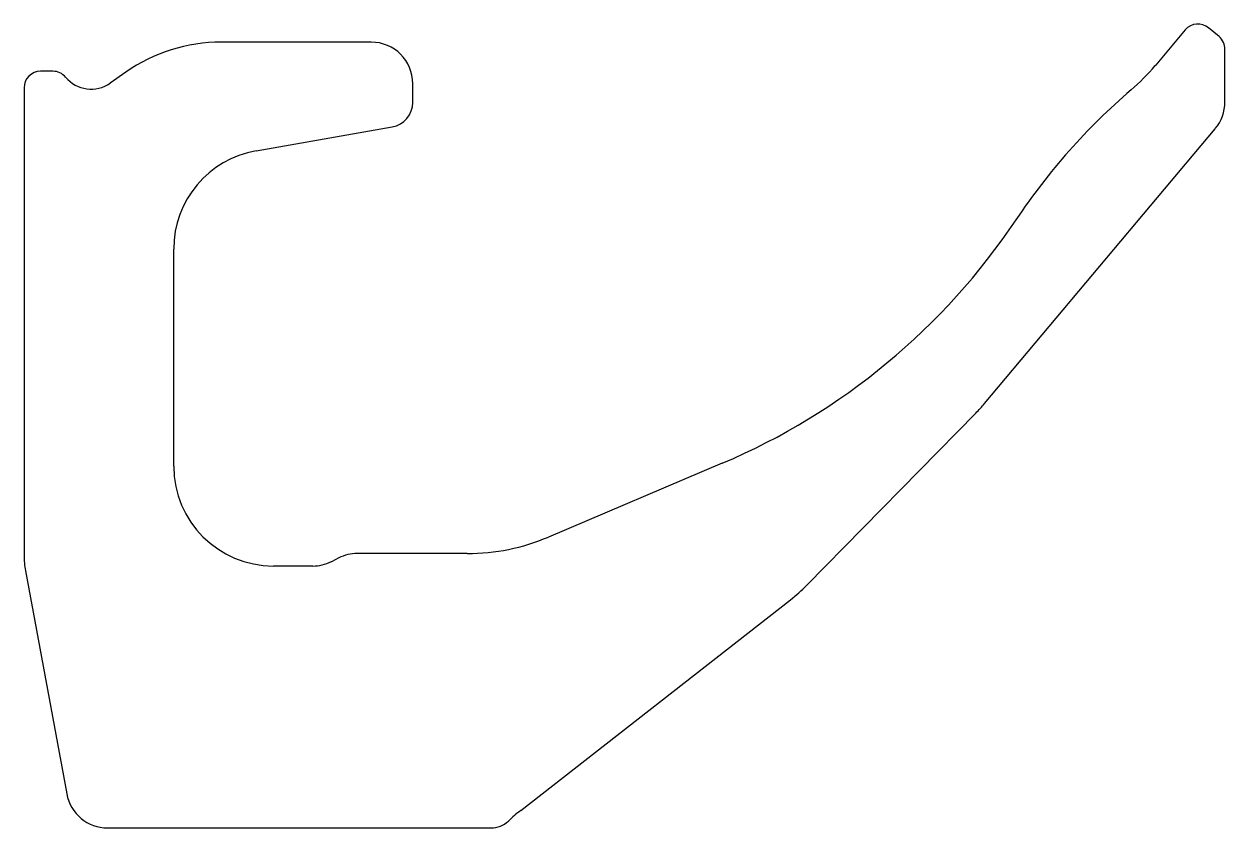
# Model space of a CAD drawing. Extents: x 1310 to 1455, y 1864 to 1961.
import ezdxf

# ---------------------------------------------------------------- set-up
doc = ezdxf.new("R2010")
doc.units = 0
doc.layers.get('0').update_dxf_attribs({"linetype": 'CONTINUOUS'})

msp = doc.modelspace()

# ---------------------------------------------------------------- linework, layer by layer
for p, q in [((1450.08, 1959.89), (1446.47, 1955.6)), ((1454.15, 1959.09), (1452.89, 1960.14)), ((1352.21, 1958.43), (1334.17, 1958.43)), ((1454.86, 1951.24), (1454.86, 1957.56)), ((1313.93, 1954.93), (1312.46, 1954.93)), ((1322.7, 1954.81), (1320.82, 1953.5)), ((1310.46, 1952.93), (1310.46, 1896.68)), ((1357.21, 1951.19), (1357.21, 1953.43)), ((1338.38, 1945.36), (1354.73, 1948.24)), ((1425.96, 1914.97), (1453.69, 1948.02)), ((1328.46, 1907.43), (1328.46, 1933.54)), ((1404.57, 1893.12), (1424.9, 1913.81)), ((1394.42, 1907.79), (1373.52, 1898.91)), ((1348.31, 1896.4), (1347.42, 1895.95)), ((1363.75, 1896.93), (1350.54, 1896.93)), ((1310.63, 1894.86), (1315.6, 1868.02)), ((1345.18, 1895.43), (1340.46, 1895.43)), ((1370.18, 1866.04), (1402.62, 1891.38)), ((1320.52, 1863.93), (1366.63, 1863.93))]:
    msp.add_line(p, q)
for centre, radius, start, end in [((1451.61, 1958.61), 2, 50, 140), ((1334.17, 1938.43), 20, 90, 125), ((1352.21, 1953.43), 5, 0, 90), ((1452.86, 1957.56), 2, 0, 50), ((1427.32, 1971.67), 25, 310.5511, 320), ((1312.46, 1952.93), 2, 90, 180), ((1313.93, 1952.93), 2, 39.9024, 90), ((1318.53, 1956.78), 4, 219.9024, 305), ((1492.98, 1894.93), 76, 130.5511, 146.3246), ((1354.21, 1951.19), 3, 280, 0), ((1449.86, 1951.24), 5, 320, 360), ((1340.46, 1933.54), 12, 100, 180), ((1363.16, 1981.43), 80, 293, 326.3246), ((1410.64, 1927.83), 20, 315.5, 320), ((1340.46, 1907.43), 12, 180, 270), ((1363.75, 1921.93), 25, 270, 293), ((1320.46, 1896.68), 10, 180, 190.5), ((1350.54, 1891.93), 5, 90, 116.5651), ((1345.18, 1900.43), 5, 270, 296.5651), ((1390.31, 1907.14), 20, 308, 315.5), ((1320.52, 1868.93), 5, 190.5, 270), ((1382.5, 1850.28), 20, 128, 133.6257), ((1366.63, 1866.93), 3, 270, 313.6257)]:
    msp.add_arc(centre, radius, start, end)

doc.saveas('drawing.dxf')
